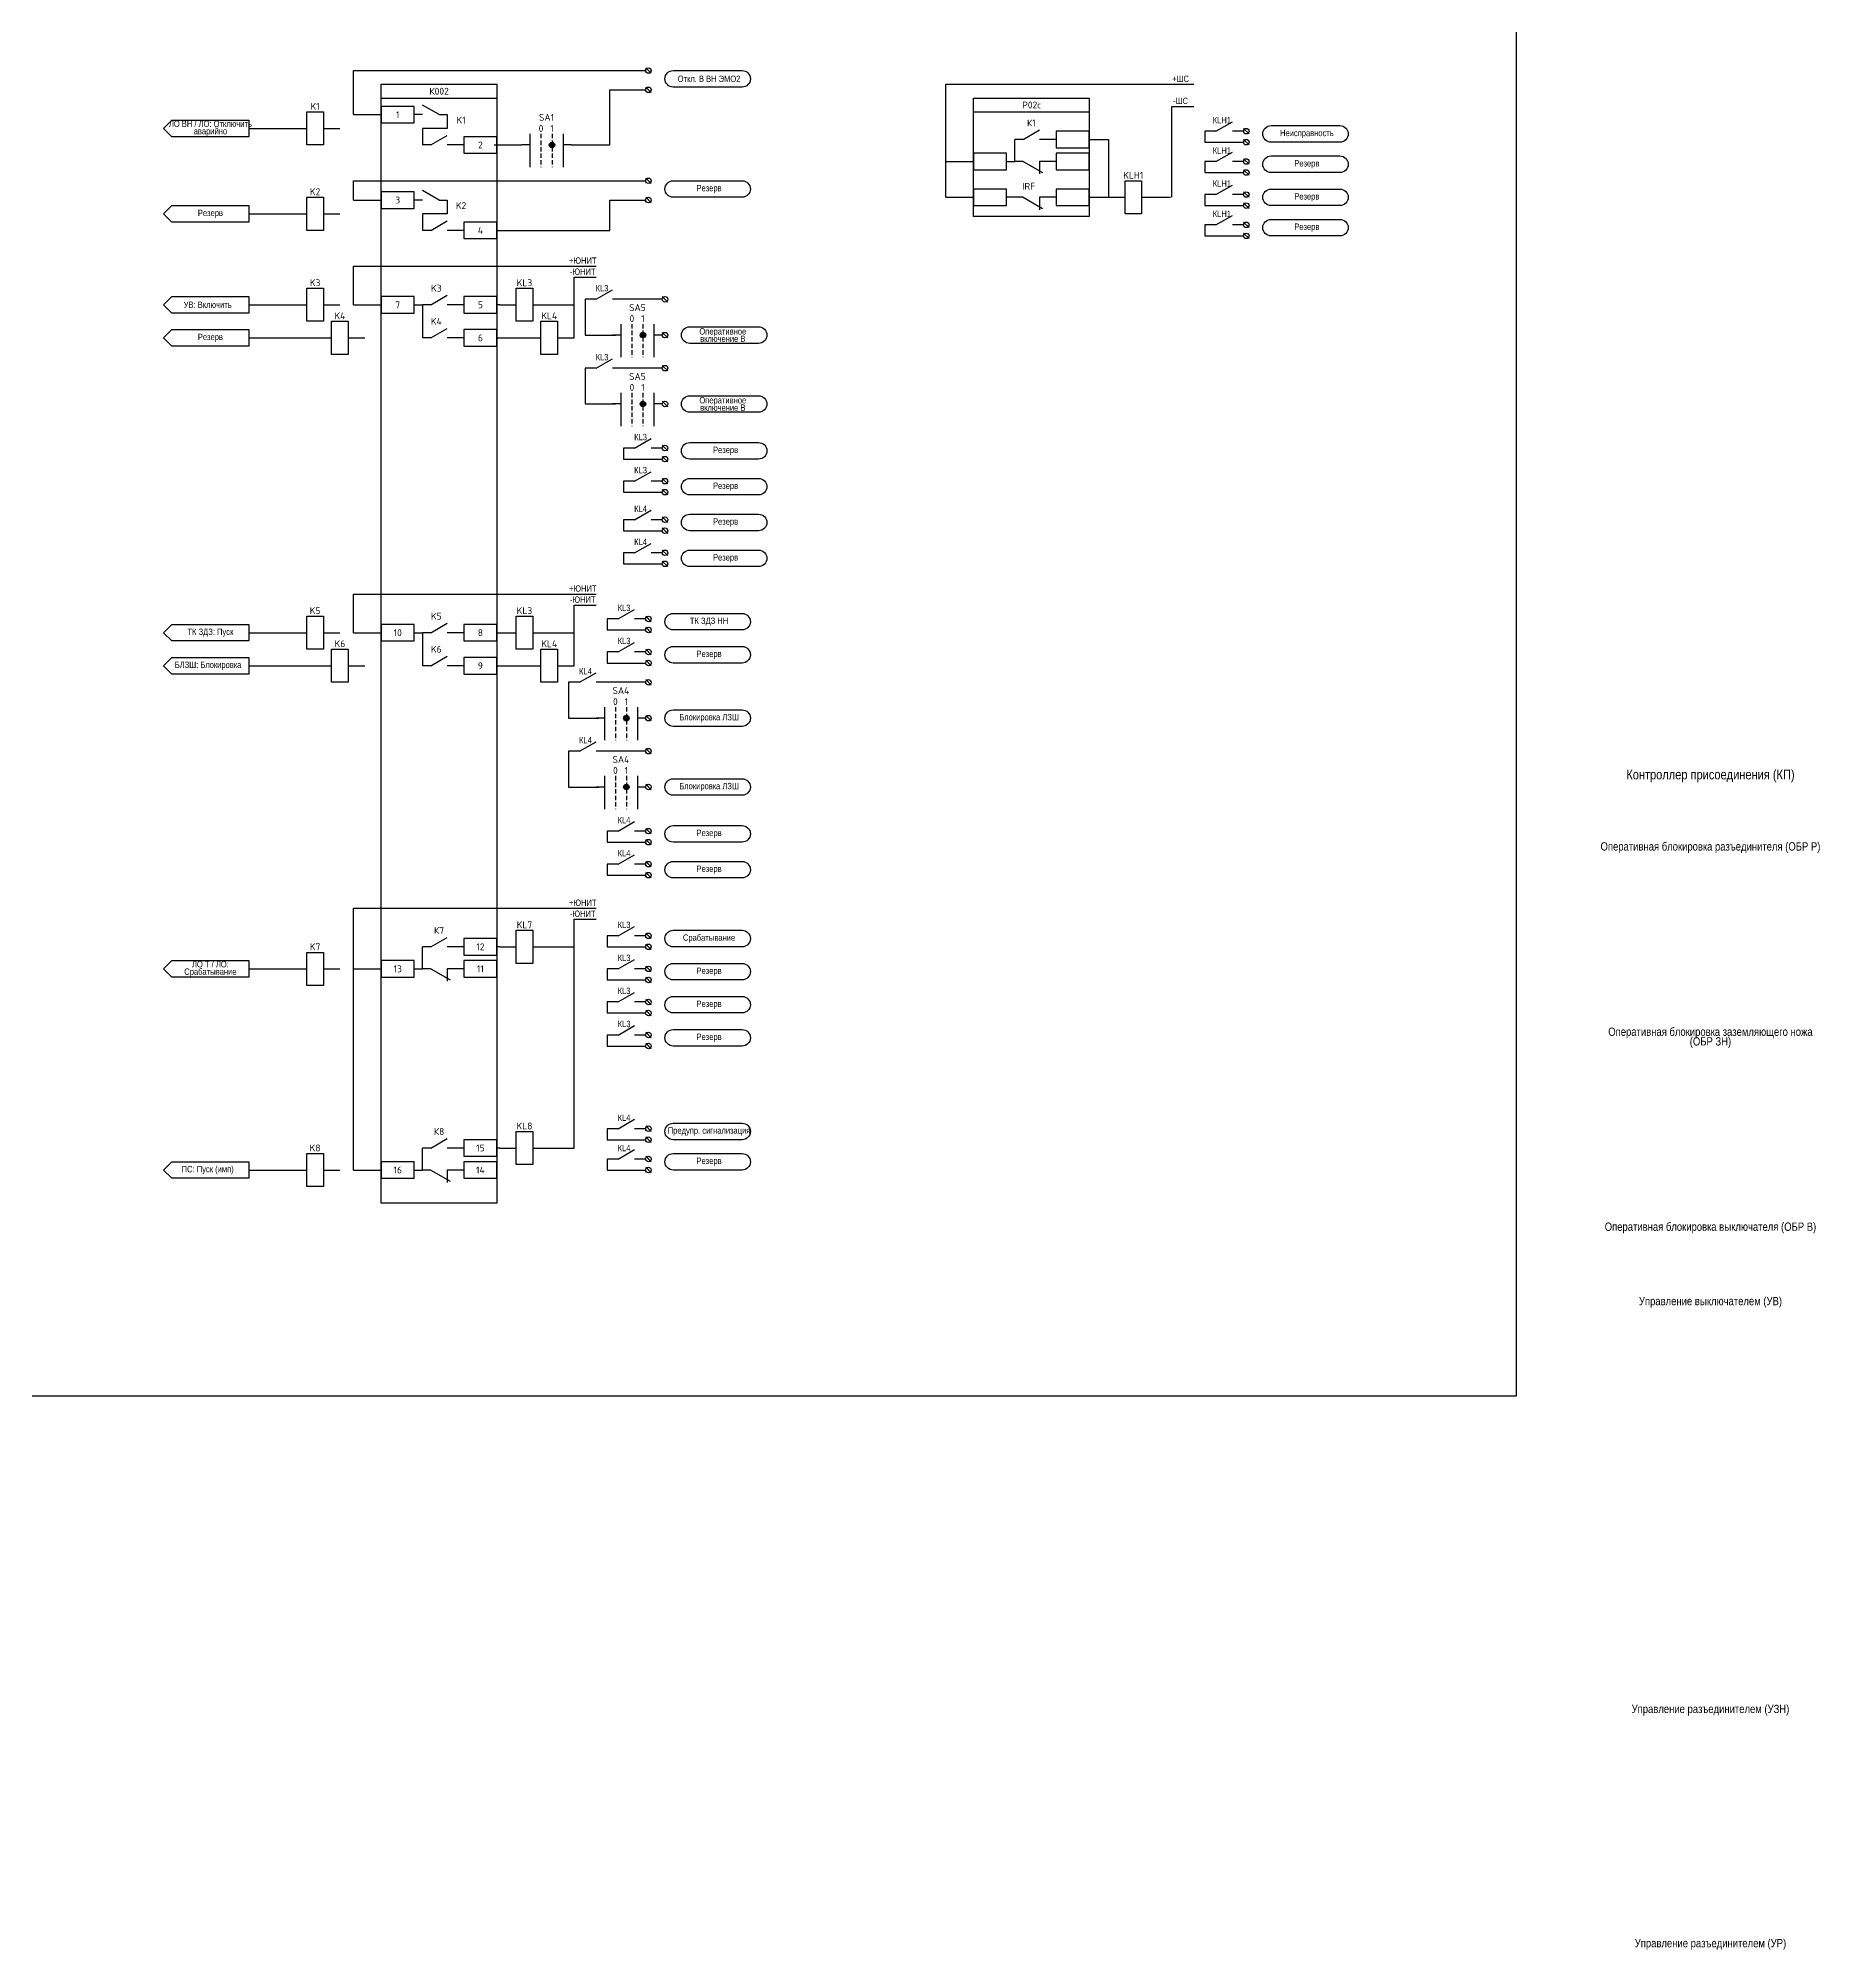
# Model space of a CAD drawing. Header units: millimetres. Extents: x 1491 to 6632, y -558 to 938.
# Drawn here: x 3284 to 3931, y -372 to 322 of the extents above; entities that cross this region are included whole.
import ezdxf
from ezdxf.enums import TextEntityAlignment as Align

# ---------------------------------------------------------------- set-up
doc = ezdxf.new("R2010")
doc.units = ezdxf.units.MM
doc.set_wipeout_variables(frame=1)
doc.linetypes.add('HIDDEN', pattern=[9.525, 6.35, -3.175])
doc.layers.add('_ОРЗ_0.3', color=7, linetype='Continuous', lineweight=30)
doc.layers.add('TEXT', color=7, linetype='Continuous', lineweight=25)
doc.layers.add('Основная', color=7, linetype='Continuous')
doc.styles.add('2.5_Gost_RD', font='ARIALN.TTF', dxfattribs={"height": 2.5})
doc.styles.add('2.5_ISOCPEUR', font='isocpeur.ttf', dxfattribs={"width": 0.9, "height": 2.5})
doc.styles.add('2.5_ISOCPEUR_1', font='isocpeur.ttf', dxfattribs={"height": 2.5})
doc.styles.add('3.5_Gost_RD', font='ARIALN.TTF', dxfattribs={"height": 3.5})

# ---------------------------------------------------------------- blocks, each defined once
blk = doc.blocks.new('SPEC_COS_H')
at = {"layer": 'Основная', "color": 0}
blk.add_line((0, 0), (6, 3.43), dxfattribs=at)
blk = doc.blocks.new('*U106')
blk.add_lwpolyline([(0, 3), (-12, 3), (-12, -3), (0, -3)], close=True)
at = {"layer": 'Основная', "color": 0}
for p, q in [((-24, 0), (-27, 0)), ((-12, 0), (-18, 0))]:
    blk.add_line(p, q, dxfattribs=at)
at = {"ltscale": 0.25}
blk.add_blockref('SPEC_COS_H', (-24, 0), dxfattribs=at)
at = {"layer": 'Основная', "style": '2.5_ISOCPEUR'}
for tag, p in [('ОУ', (-13, 9)), ('K', (-13, 9)), ('В', (-6, 0))]:
    blk.add_attdef(tag, text='', height=2.5, dxfattribs=at).set_placement(p, align=Align.MIDDLE_CENTER)
blk = doc.blocks.new('*U42')
at = {"layer": 'Основная', "color": 0}
for p, q in [((0, 0), (2, 0)), ((2, 0), (40, 0)), ((40, 0), (42, 0))]:
    blk.add_line(p, q, dxfattribs=at)
blk = doc.blocks.new('*U53')
blk.add_lwpolyline([(0, 3), (-12, 3), (-12, -3), (0, -3)], close=True)
at = {"layer": 'Основная', "style": '2.5_ISOCPEUR'}
for tag, p in [('ОУ', (-7, 10)), ('В', (-6, 0))]:
    blk.add_attdef(tag, text='', height=2.5, dxfattribs=at).set_placement(p, align=Align.MIDDLE_CENTER)
blk = doc.blocks.new('*U111')
blk.add_wipeout([(1, -0.01), (0.98, -0.18), (0.96, -0.27), (0.94, -0.34), (0.91, -0.42), (0.88, -0.48), (0.85, -0.53), (0.83, -0.56), (0.8, -0.6), (0.75, -0.66), (0.7, -0.71), (0.66, -0.75), (0.64, -0.77), (0.62, -0.79), (0.58, -0.81), (0.53, -0.85), (0.5, -0.86), (0.46, -0.89), (0.41, -0.91), (0.35, -0.94), (0.3, -0.95), (0.23, -0.97), (0.18, -0.98), (0.12, -0.99), (0.06, -1), (0.02, -1), (-0.04, -1), (-0.1, -0.99), (-0.16, -0.99), (-0.24, -0.97), (-0.28, -0.96), (-0.34, -0.94), (-0.39, -0.92), (-0.44, -0.9), (-0.47, -0.88), (-0.52, -0.86), (-0.56, -0.83), (-0.6, -0.8), (-0.64, -0.77), (-0.68, -0.73), (-0.74, -0.67), (-0.77, -0.63), (-0.8, -0.6), (-0.84, -0.54), (-0.87, -0.5), (-0.9, -0.44), (-0.92, -0.38), (-0.94, -0.34), (-0.96, -0.29), (-0.97, -0.23), (-0.99, -0.16), (-1, -0.08), (-1, -0.02), (-1, 0.03), (-0.99, 0.11), (-0.98, 0.18), (-0.97, 0.24), (-0.96, 0.29), (-0.94, 0.34), (-0.92, 0.4), (-0.89, 0.46), (-0.87, 0.5), (-0.84, 0.54), (-0.8, 0.6), (-0.77, 0.64), (-0.71, 0.7), (-0.67, 0.74), (-0.67, 0.74), (-0.68, 0.73), (-0.65, 0.76), (-0.6, 0.8), (-0.56, 0.83), (-0.52, 0.85), (-0.47, 0.88), (-0.42, 0.91), (-0.37, 0.93), (-0.32, 0.95), (-0.27, 0.96), (-0.21, 0.98), (-0.15, 0.99), (-0.08, 1), (-0.03, 1), (0.08, 1), (0.14, 0.99), (0.21, 0.98), (0.34, 0.94), (0.4, 0.92), (0.46, 0.89), (0.52, 0.85), (0.56, 0.83), (0.6, 0.8), (0.64, 0.77), (0.67, 0.74), (0.7, 0.71), (0.75, 0.67), (0.78, 0.63), (0.82, 0.57), (0.84, 0.54), (0.9, 0.43), (0.94, 0.35), (0.96, 0.29), (0.97, 0.23), (0.99, 0.1), (1, 0.03)])
at = {"layer": 'Основная', "ltscale": 0.25}
blk.add_circle((0, 0), 1, dxfattribs=at)
blk = doc.blocks.new('*U109')
at = {"layer": 'Основная', "style": '2.5_ISOCPEUR'}
for tag, p in [('ОУ', (0, 4)), ('В', (0, -3))]:
    blk.add_attdef(tag, text='', height=2.5, dxfattribs=at).set_placement(p, align=Align.MIDDLE_CENTER)
at = {"ltscale": 0.25}
blk.add_blockref('*U111', (0, 0), dxfattribs=at)
at = {"layer": 'Основная', "ltscale": 0.25}
blk.add_line((1, -1), (-1, 1), dxfattribs=at)
blk = doc.blocks.new('*U108')
at = {"ltscale": 0.35}
h = blk.add_hatch(color=256, dxfattribs=at)
edge = h.paths.add_edge_path()
edge.add_arc((-2, 0), 0.01, 0, 360)
h = blk.add_hatch(color=256, dxfattribs=at)
edge = h.paths.add_edge_path()
edge.add_arc((2, 0), 1, 0, 360)
at = {"layer": 'Основная', "color": 0}
for p, q in [((-6, 0), (-9, 0)), ((-6, 4), (-6, -8)), ((6, 4), (6, -8)), ((9, 0), (6, 0))]:
    blk.add_line(p, q, dxfattribs=at)
at = {"layer": 'Основная', "color": 0, "linetype": 'HIDDEN', "ltscale": 0.25}
for p, q in [((-2, 4), (-2, -8)), ((2, 4), (2, -8))]:
    blk.add_line(p, q, dxfattribs=at)
at = {"layer": 'Основная', "ltscale": 0.35}
for centre, radius in [((-2, 0), 0.01), ((2, 0), 1)]:
    blk.add_circle(centre, radius, dxfattribs=at)
at = {"layer": 'Основная', "style": '2.5_ISOCPEUR'}
for tag, p in [('ОП1', (-2, 6)), ('ОУ', (0, 10)), ('ОП2', (2, 6)), ('В1', (-9, -2)), ('В2', (9, -2))]:
    blk.add_attdef(tag, text='', height=2.5, dxfattribs=at).set_placement(p, align=Align.MIDDLE_CENTER)
blk = doc.blocks.new('*U110')
at = {"layer": 'Основная', "color": 0}
for p, q in [((-9, 0), (-3, 0)), ((3, 0), (9, 0))]:
    blk.add_line(p, q, dxfattribs=at)
at = {"layer": 'Основная'}
blk.add_lwpolyline([(-3, 6), (3, 6), (3, -6), (-3, -6)], close=True, dxfattribs=at)
at = {"layer": 'Основная', "style": '2.5_ISOCPEUR'}
for tag, p in [('ОУ', (0, 8)), ('В2', (-7, -2)), ('В1', (7, -2))]:
    blk.add_attdef(tag, text='', height=2.5, dxfattribs=at).set_placement(p, align=Align.MIDDLE_CENTER)
blk = doc.blocks.new('*U54')
blk.add_lwpolyline([(0, 3), (-12, 3), (-12, -3), (0, -3)], close=True)
at = {"layer": 'Основная', "color": 0}
for p, q in [((-24, 0), (-27, 0)), ((-12, 0), (-18, 0))]:
    blk.add_line(p, q, dxfattribs=at)
at = {"ltscale": 0.25}
blk.add_blockref('SPEC_COS_H', (-24, 0), dxfattribs=at)
at = {"layer": 'Основная', "style": '2.5_ISOCPEUR'}
for tag, p in [('ОУ', (-22, 6)), ('K', (-21, 6)), ('В', (-6, 0))]:
    blk.add_attdef(tag, text='', height=2.5, dxfattribs=at).set_placement(p, align=Align.MIDDLE_CENTER)
blk = doc.blocks.new('*U95')
at = {"layer": 'Основная', "color": 0}
blk.add_line((0, 0), (7, -4), dxfattribs=at)
at = {"layer": 'Основная', "ltscale": 0.35}
blk.add_line((6, 0), (6, -4.5), dxfattribs=at)
blk = doc.blocks.new('*U103')
blk.add_lwpolyline([(0, 3), (-12, 3), (-12, -3), (0, -3)], close=True)
at = {"layer": 'Основная', "color": 0}
for p, q in [((-24, 0), (-27, 0)), ((-12, 0), (-18, 0))]:
    blk.add_line(p, q, dxfattribs=at)
at = {"ltscale": 0.25}
blk.add_blockref('*U95', (-24, 0), dxfattribs=at)
at = {"layer": 'Основная', "style": '2.5_ISOCPEUR'}
for tag, p in [('K', (-21, 6)), ('ОУ', (-22, 4)), ('В', (-6, 0))]:
    blk.add_attdef(tag, text='', height=2.5, dxfattribs=at).set_placement(p, align=Align.MIDDLE_CENTER)
blk = doc.blocks.new('*U107')
blk.add_lwpolyline([(0, 3), (-12, 3), (-12, -3), (0, -3)], close=True)
at = {"layer": 'Основная', "color": 0}
for p, q in [((-24, 0), (-27, 0)), ((-12, 0), (-18, 0))]:
    blk.add_line(p, q, dxfattribs=at)
at = {"ltscale": 0.25}
blk.add_blockref('SPEC_COS_H', (-24, 0), dxfattribs=at)
at = {"layer": 'Основная', "style": '2.5_ISOCPEUR'}
for tag, p in [('ОУ', (-21, 6)), ('K', (-21, 6)), ('В', (-6, 0))]:
    blk.add_attdef(tag, text='', height=2.5, dxfattribs=at).set_placement(p, align=Align.MIDDLE_CENTER)

msp = doc.modelspace()

# ---------------------------------------------------------------- linework, layer by layer
at = {"ltscale": 100}
for p, q in [((3614, 264), (3614, 305)), ((3614, 305), (3704, 305)), ((3433, 294), (3433, 289)), ((3696, 264), (3696, 297)), ((3696, 297), (3704, 297)), ((3361, 289), (3376, 289)), ((3433, 289), (3424, 289)), ((3424, 289), (3424, 283)), ((3639, 277), (3639, 285)), ((3673, 285), (3673, 264)), ((3712, 288), (3708, 288)), ((3708, 288), (3708, 284)), ((3636, 277), (3639, 277)), ((3712, 277), (3708, 277)), ((3708, 277), (3708, 273)), ((3686.5, 264), (3695.5, 264)), ((3712, 265), (3708, 265)), ((3708, 265), (3708, 261)), ((3361, 258), (3376, 258)), ((3433, 258), (3424, 258)), ((3424, 258), (3424, 252)), ((3433, 263), (3433, 258)), ((3712, 254), (3708, 254)), ((3708, 254), (3708, 250)), ((3479, 213), (3479, 235)), ((3479, 235), (3487, 235)), ((3361, 225), (3376, 225)), ((3421, 225), (3424, 225)), ((3424, 225), (3424, 213)), ((3452, 225), (3451, 225)), ((3470, 225), (3479, 225)), ((3487, 227), (3483, 227)), ((3361, 213), (3385, 213)), ((3487, 202), (3483, 202)), ((3501, 173), (3497, 173)), ((3497, 173), (3497, 169)), ((3501, 161), (3497, 161)), ((3497, 161), (3497, 157)), ((3501, 147), (3497, 147)), ((3497, 147), (3497, 143)), ((3501, 135), (3497, 135)), ((3497, 135), (3497, 131)), ((3479, 94), (3479, 116)), ((3479, 116), (3487, 116)), ((3495, 111), (3491, 111)), ((3491, 111), (3491, 107)), ((3361, 106), (3376, 106)), ((3421, 106), (3424, 106)), ((3424, 106), (3424, 94)), ((3470, 106), (3479, 106)), ((3495, 99), (3491, 99)), ((3491, 99), (3491, 95)), ((3361, 94), (3385, 94)), ((3481, 88), (3477, 88)), ((3481, 63), (3477, 63)), ((3495, 34), (3491, 34)), ((3491, 34), (3491, 30)), ((3495, 22), (3491, 22)), ((3491, 22), (3491, 18)), ((3479, -81), (3479, 2)), ((3479, 2), (3487, 2)), ((3495, -4), (3491, -4)), ((3491, -4), (3491, -8)), ((3424, -16), (3424, -8)), ((3452, -8), (3451, -8)), ((3470, -8), (3479, -8)), ((3361, -16), (3376, -16)), ((3421, -16), (3424, -16)), ((3495, -16), (3491, -16)), ((3491, -16), (3491, -20)), ((3495, -28), (3491, -28)), ((3491, -28), (3491, -32)), ((3495, -40), (3491, -40)), ((3491, -40), (3491, -44)), ((3495, -74), (3491, -74)), ((3491, -74), (3491, -78)), ((3424, -89), (3424, -81)), ((3452, -81), (3451, -81)), ((3470, -81), (3479, -81)), ((3361, -89), (3376, -89)), ((3421, -89), (3424, -89)), ((3495, -85), (3491, -85)), ((3491, -85), (3491, -89))]:
    msp.add_line(p, q, dxfattribs=at)
for points in [[(2745, 701), (3821, 701), (3821, -171), (2745, -171)], [(3333, -13), (3361, -13), (3361, -19), (3333, -19), (3330, -16)]]:
    msp.add_lwpolyline(points, close=True, dxfattribs=at)
for points in [[(3399, 294), (3399, 310), (3505, 310)], [(3399, 294), (3409, 294)], [(3424, 294), (3421, 294)], [(3666, 285), (3673, 285)], [(3450, 283), (3460, 283)], [(3450, 283), (3460, 283)], [(3614, 277), (3624, 277)], [(3399, 263), (3399, 270), (3505, 270)], [(3614, 264), (3624, 264)], [(3639, 264), (3636, 264)], [(3666, 264), (3668, 264)], [(3668, 264), (3679, 264)], [(3399, 263), (3409, 263)], [(3424, 263), (3421, 263)], [(3451, 252), (3461, 252)], [(3451, 252), (3461, 252)], [(3451, 252), (3461, 252)], [(3451, 252), (3461, 252)], [(3399, 225), (3399, 239), (3487, 239)], [(3399, 225), (3409, 225)], [(3483, 227), (3483, 214), (3494, 214)], [(3451, 213), (3462, 213)], [(3483, 202), (3483, 189), (3494, 189)], [(3399, 106), (3399, 120), (3487, 120)], [(3399, 106), (3409, 106)], [(3451, 106), (3453, 106)], [(3451, 94), (3462, 94)], [(3477, 88), (3477, 75), (3488, 75)], [(3477, 63), (3477, 50), (3488, 50)], [(3399, -89), (3399, 6), (3487, 6)], [(3399, -16), (3409, -16)], [(3399, -89), (3409, -89)]]:
    msp.add_lwpolyline(points, dxfattribs=at)
at = {"color": 2, "ltscale": 100}
msp.add_lwpolyline([(3515, 304, -1), (3515, 310), (3540, 310, -1), (3540, 304)], format="xyb", close=True, dxfattribs=at)
at = {"color": 30, "ltscale": 100, "true_color": 0xf7941d}
for points in [[(3732, 284, -1), (3732, 290), (3757, 290, -1), (3757, 284)], [(3732, 273, -1), (3732, 279), (3757, 279, -1), (3757, 273)], [(3732, 261, -1), (3732, 267), (3757, 267, -1), (3757, 261)], [(3732, 250, -1), (3732, 256), (3757, 256, -1), (3757, 250)]]:
    msp.add_lwpolyline(points, format="xyb", close=True, dxfattribs=at)
at = {"color": 1, "ltscale": 100}
msp.add_lwpolyline([(3515, 264, -1), (3515, 270), (3540, 270, -1), (3540, 264)], format="xyb", close=True, dxfattribs=at)
at = {"ltscale": 100}
for points in [[(3521, 211, -1), (3521, 217), (3546, 217, -1), (3546, 211)], [(3521, 186, -1), (3521, 192), (3546, 192, -1), (3546, 186)], [(3521, 169, -1), (3521, 175), (3546, 175, -1), (3546, 169)], [(3521, 156, -1), (3521, 162), (3546, 162, -1), (3546, 156)], [(3521, 143, -1), (3521, 149), (3546, 149, -1), (3546, 143)], [(3521, 130, -1), (3521, 136), (3546, 136, -1), (3546, 130)], [(3515, 72, -1), (3515, 78), (3540, 78, -1), (3540, 72)], [(3515, 47, -1), (3515, 53), (3540, 53, -1), (3540, 47)], [(3515, 30, -1), (3515, 36), (3540, 36, -1), (3540, 30)], [(3515, 17, -1), (3515, 23), (3540, 23, -1), (3540, 17)], [(3515, -8, -1), (3515, -2), (3540, -2, -1), (3540, -8)], [(3515, -20, -1), (3515, -14), (3540, -14, -1), (3540, -20)], [(3515, -32, -1), (3515, -26), (3540, -26, -1), (3540, -32)], [(3515, -44, -1), (3515, -38), (3540, -38, -1), (3540, -44)], [(3515, -78, -1), (3515, -72), (3540, -72, -1), (3540, -78)], [(3515, -89, -1), (3515, -83), (3540, -83, -1), (3540, -89)]]:
    msp.add_lwpolyline(points, format="xyb", close=True, dxfattribs=at)
at = {"color": 215, "ltscale": 100, "true_color": 0xa953a0}
for points in [[(3515, 107, -1), (3515, 113), (3540, 113, -1), (3540, 107)], [(3515, 95, -1), (3515, 101), (3540, 101, -1), (3540, 95)]]:
    msp.add_lwpolyline(points, format="xyb", close=True, dxfattribs=at)
at = {"layer": '_ОРЗ_0.3', "ltscale": 100}
for points in [[(3409, 305), (3451, 305), (3451, -101), (3409, -101)], [(3624, 300), (3666, 300), (3666, 257), (3624, 257)]]:
    msp.add_lwpolyline(points, close=True, dxfattribs=at)
at = {"layer": 'Основная', "color": 0}
for p, q in [((3430, 294), (3433, 294)), ((3430, 263), (3433, 263))]:
    msp.add_line(p, q, dxfattribs=at)
at = {"layer": 'Основная', "ltscale": 100}
for points in [[(3361, 292), (3361, 286), (3333, 286), (3330, 289), (3333, 292)], [(3361, 261), (3361, 255), (3333, 255), (3330, 258), (3333, 261)], [(3361, 228), (3361, 222), (3333, 222), (3330, 225), (3333, 228)], [(3361, 216), (3361, 210), (3333, 210), (3330, 213), (3333, 216)], [(3361, 109), (3361, 103), (3333, 103), (3330, 106), (3333, 109)], [(3361, 97), (3361, 91), (3333, 91), (3330, 94), (3333, 97)], [(3361, -86), (3361, -92), (3333, -92), (3330, -89), (3333, -86)]]:
    msp.add_lwpolyline(points, close=True, dxfattribs=at)

# ---------------------------------------------------------------- block references
at = {"ltscale": 0.25}
for name, p in [('*U42', (3409, 300)), ('*U42', (3624, 295)), ('SPEC_COS_H', (3712, 288)), ('SPEC_COS_H', (3712, 277)), ('SPEC_COS_H', (3712, 265)), ('SPEC_COS_H', (3712, 254)), ('SPEC_COS_H', (3487, 227)), ('SPEC_COS_H', (3487, 202)), ('SPEC_COS_H', (3501, 173)), ('SPEC_COS_H', (3501, 161)), ('SPEC_COS_H', (3501, 147)), ('SPEC_COS_H', (3501, 135)), ('SPEC_COS_H', (3495, 111)), ('SPEC_COS_H', (3495, 99)), ('SPEC_COS_H', (3481, 88)), ('SPEC_COS_H', (3481, 63)), ('SPEC_COS_H', (3495, 34)), ('SPEC_COS_H', (3495, 22)), ('SPEC_COS_H', (3495, -4)), ('SPEC_COS_H', (3495, -16)), ('SPEC_COS_H', (3495, -28)), ('SPEC_COS_H', (3495, -40)), ('SPEC_COS_H', (3495, -74)), ('SPEC_COS_H', (3495, -85))]:
    msp.add_blockref(name, p, dxfattribs=at)
at = {"ltscale": 0.35}
ref = msp.add_blockref('*U110', (3385, 289), dxfattribs=at)
ref.add_attrib('ОУ', 'K1', dxfattribs={"layer": 'Основная', "height": 2.5, "style": '2.5_ISOCPEUR'}).set_placement((3385, 297), align=Align.MIDDLE_CENTER)
at = {"ltscale": 0.25, "xscale": -1}
for p in [(3430, 294), (3430, 263)]:
    msp.add_blockref('SPEC_COS_H', p, dxfattribs=at)
at = {"ltscale": 0.35}
ref = msp.add_blockref('*U108', (3469, 283), dxfattribs=at)
ref.add_attrib('ОУ', 'SA1', dxfattribs={"layer": 'Основная', "height": 2.5, "style": '2.5_ISOCPEUR'}).set_placement((3469, 293), align=Align.MIDDLE_CENTER)
ref.add_attrib('ОП1', '0', dxfattribs={"layer": 'Основная', "height": 2.5, "style": '2.5_ISOCPEUR'}).set_placement((3467, 289), align=Align.MIDDLE_CENTER)
ref.add_attrib('ОП2', '1', dxfattribs={"layer": 'Основная', "height": 2.5, "style": '2.5_ISOCPEUR'}).set_placement((3471, 289), align=Align.MIDDLE_CENTER)
ref = msp.add_blockref('*U110', (3682, 264), dxfattribs=at)
ref.add_attrib('ОУ', 'KLH1', dxfattribs={"layer": 'Основная', "height": 2.5, "style": '2.5_ISOCPEUR'}).set_placement((3682, 272), align=Align.MIDDLE_CENTER)
ref = msp.add_blockref('*U110', (3385, 258), dxfattribs=at)
ref.add_attrib('ОУ', 'K2', dxfattribs={"layer": 'Основная', "height": 2.5, "style": '2.5_ISOCPEUR'}).set_placement((3385, 266), align=Align.MIDDLE_CENTER)
ref = msp.add_blockref('*U110', (3385, 225), dxfattribs=at)
ref.add_attrib('ОУ', 'K3', dxfattribs={"layer": 'Основная', "height": 2.5, "style": '2.5_ISOCPEUR'}).set_placement((3385, 233), align=Align.MIDDLE_CENTER)
ref = msp.add_blockref('*U110', (3461, 225), dxfattribs=at)
ref.add_attrib('ОУ', 'KL3', dxfattribs={"layer": 'Основная', "height": 2.5, "style": '2.5_ISOCPEUR'}).set_placement((3461, 233), align=Align.MIDDLE_CENTER)
ref = msp.add_blockref('*U110', (3394, 213), dxfattribs=at)
ref.add_attrib('ОУ', 'K4', dxfattribs={"layer": 'Основная', "height": 2.5, "style": '2.5_ISOCPEUR'}).set_placement((3394, 221), align=Align.MIDDLE_CENTER)
ref = msp.add_blockref('*U110', (3470, 213), dxfattribs=at)
ref.add_attrib('ОУ', 'KL4', dxfattribs={"layer": 'Основная', "height": 2.5, "style": '2.5_ISOCPEUR'}).set_placement((3470, 221), align=Align.MIDDLE_CENTER)
ref = msp.add_blockref('*U110', (3385, 106), dxfattribs=at)
ref.add_attrib('ОУ', 'K5', dxfattribs={"layer": 'Основная', "height": 2.5, "style": '2.5_ISOCPEUR'}).set_placement((3385, 114), align=Align.MIDDLE_CENTER)
ref = msp.add_blockref('*U110', (3461, 106), dxfattribs=at)
ref.add_attrib('ОУ', 'KL3', dxfattribs={"layer": 'Основная', "height": 2.5, "style": '2.5_ISOCPEUR'}).set_placement((3461, 114), align=Align.MIDDLE_CENTER)
ref = msp.add_blockref('*U110', (3394, 94), dxfattribs=at)
ref.add_attrib('ОУ', 'K6', dxfattribs={"layer": 'Основная', "height": 2.5, "style": '2.5_ISOCPEUR'}).set_placement((3394, 102), align=Align.MIDDLE_CENTER)
ref = msp.add_blockref('*U110', (3470, 94), dxfattribs=at)
ref.add_attrib('ОУ', 'KL4', dxfattribs={"layer": 'Основная', "height": 2.5, "style": '2.5_ISOCPEUR'}).set_placement((3470, 102), align=Align.MIDDLE_CENTER)
ref = msp.add_blockref('*U110', (3461, -8), dxfattribs=at)
ref.add_attrib('ОУ', 'KL7', dxfattribs={"layer": 'Основная', "height": 2.5, "style": '2.5_ISOCPEUR'}).set_placement((3461, 0), align=Align.MIDDLE_CENTER)
ref = msp.add_blockref('*U110', (3385, -16), dxfattribs=at)
ref.add_attrib('ОУ', 'K7', dxfattribs={"layer": 'Основная', "height": 2.5, "style": '2.5_ISOCPEUR'}).set_placement((3385, -8), align=Align.MIDDLE_CENTER)
ref = msp.add_blockref('*U110', (3461, -81), dxfattribs=at)
ref.add_attrib('ОУ', 'KL8', dxfattribs={"layer": 'Основная', "height": 2.5, "style": '2.5_ISOCPEUR'}).set_placement((3461, -73), align=Align.MIDDLE_CENTER)
ref = msp.add_blockref('*U110', (3385, -89), dxfattribs=at)
ref.add_attrib('ОУ', 'K8', dxfattribs={"layer": 'Основная', "height": 2.5, "style": '2.5_ISOCPEUR'}).set_placement((3385, -81), align=Align.MIDDLE_CENTER)
at = {"layer": '_ОРЗ_0.3', "ltscale": 0.25}
ref = msp.add_blockref('*U53', (3421, 294), dxfattribs=at)
ref.add_attrib('В', '1', dxfattribs={"layer": 'Основная', "height": 2.5, "style": '2.5_ISOCPEUR'}).set_placement((3415, 294), align=Align.MIDDLE_CENTER)
ref = msp.add_blockref('*U106', (3451, 283), dxfattribs=at)
ref.add_attrib('ОУ', 'K1', dxfattribs={"layer": 'Основная', "height": 2.5, "style": '2.5_ISOCPEUR'}).set_placement((3438, 292), align=Align.MIDDLE_CENTER)
ref.add_attrib('В', '2', dxfattribs={"layer": 'Основная', "height": 2.5, "style": '2.5_ISOCPEUR'}).set_placement((3445, 283), align=Align.MIDDLE_CENTER)
ref = msp.add_blockref('*U107', (3666, 285), dxfattribs=at)
ref.add_attrib('ОУ', 'К1', dxfattribs={"layer": 'Основная', "height": 2.5, "style": '2.5_ISOCPEUR'}).set_placement((3645, 291), align=Align.MIDDLE_CENTER)
for name, p in [('*U53', (3636, 277)), ('*U103', (3666, 277)), ('*U53', (3636, 264))]:
    msp.add_blockref(name, p, dxfattribs=at)
ref = msp.add_blockref('*U53', (3421, 263), dxfattribs=at)
ref.add_attrib('В', '3', dxfattribs={"layer": 'Основная', "height": 2.5, "style": '2.5_ISOCPEUR'}).set_placement((3415, 263), align=Align.MIDDLE_CENTER)
ref = msp.add_blockref('*U103', (3666, 264), dxfattribs=at)
ref.add_attrib('ОУ', 'IRF', dxfattribs={"layer": 'Основная', "height": 2.5, "style": '2.5_ISOCPEUR'}).set_placement((3644, 268), align=Align.MIDDLE_CENTER)
ref = msp.add_blockref('*U106', (3451, 252), dxfattribs=at)
ref.add_attrib('ОУ', 'K2', dxfattribs={"layer": 'Основная', "height": 2.5, "style": '2.5_ISOCPEUR'}).set_placement((3438, 261), align=Align.MIDDLE_CENTER)
ref.add_attrib('В', '4', dxfattribs={"layer": 'Основная', "height": 2.5, "style": '2.5_ISOCPEUR'}).set_placement((3445, 252), align=Align.MIDDLE_CENTER)
ref = msp.add_blockref('*U54', (3451, 225), dxfattribs=at)
ref.add_attrib('ОУ', 'K3', dxfattribs={"layer": 'Основная', "height": 2.5, "style": '2.5_ISOCPEUR'}).set_placement((3429, 231), align=Align.MIDDLE_CENTER)
ref.add_attrib('В', '5', dxfattribs={"layer": 'Основная', "height": 2.5, "style": '2.5_ISOCPEUR'}).set_placement((3445, 225), align=Align.MIDDLE_CENTER)
ref = msp.add_blockref('*U53', (3421, 225), dxfattribs=at)
ref.add_attrib('В', '7', dxfattribs={"layer": 'Основная', "height": 2.5, "style": '2.5_ISOCPEUR'}).set_placement((3415, 225), align=Align.MIDDLE_CENTER)
ref = msp.add_blockref('*U54', (3451, 213), dxfattribs=at)
ref.add_attrib('ОУ', 'K4', dxfattribs={"layer": 'Основная', "height": 2.5, "style": '2.5_ISOCPEUR'}).set_placement((3429, 219), align=Align.MIDDLE_CENTER)
ref.add_attrib('В', '6', dxfattribs={"layer": 'Основная', "height": 2.5, "style": '2.5_ISOCPEUR'}).set_placement((3445, 213), align=Align.MIDDLE_CENTER)
ref = msp.add_blockref('*U54', (3451, 106), dxfattribs=at)
ref.add_attrib('ОУ', 'K5', dxfattribs={"layer": 'Основная', "height": 2.5, "style": '2.5_ISOCPEUR'}).set_placement((3429, 112), align=Align.MIDDLE_CENTER)
ref.add_attrib('В', '8', dxfattribs={"layer": 'Основная', "height": 2.5, "style": '2.5_ISOCPEUR'}).set_placement((3445, 106), align=Align.MIDDLE_CENTER)
ref = msp.add_blockref('*U53', (3421, 106), dxfattribs=at)
ref.add_attrib('В', '10', dxfattribs={"layer": 'Основная', "height": 2.5, "style": '2.5_ISOCPEUR'}).set_placement((3415, 106), align=Align.MIDDLE_CENTER)
ref = msp.add_blockref('*U54', (3451, 94), dxfattribs=at)
ref.add_attrib('ОУ', 'K6', dxfattribs={"layer": 'Основная', "height": 2.5, "style": '2.5_ISOCPEUR'}).set_placement((3429, 100), align=Align.MIDDLE_CENTER)
ref.add_attrib('В', '9', dxfattribs={"layer": 'Основная', "height": 2.5, "style": '2.5_ISOCPEUR'}).set_placement((3445, 94), align=Align.MIDDLE_CENTER)
ref = msp.add_blockref('*U107', (3451, -8), dxfattribs=at)
ref.add_attrib('ОУ', 'К7', dxfattribs={"layer": 'Основная', "height": 2.5, "style": '2.5_ISOCPEUR'}).set_placement((3430, -2), align=Align.MIDDLE_CENTER)
ref.add_attrib('В', '12', dxfattribs={"layer": 'Основная', "height": 2.5, "style": '2.5_ISOCPEUR'}).set_placement((3445, -8), align=Align.MIDDLE_CENTER)
ref = msp.add_blockref('*U53', (3421, -16), dxfattribs=at)
ref.add_attrib('В', '13', dxfattribs={"layer": 'Основная', "height": 2.5, "style": '2.5_ISOCPEUR'}).set_placement((3415, -16), align=Align.MIDDLE_CENTER)
ref = msp.add_blockref('*U103', (3451, -16), dxfattribs=at)
ref.add_attrib('В', '11', dxfattribs={"layer": 'Основная', "height": 2.5, "style": '2.5_ISOCPEUR'}).set_placement((3445, -16), align=Align.MIDDLE_CENTER)
ref = msp.add_blockref('*U107', (3451, -81), dxfattribs=at)
ref.add_attrib('ОУ', 'К8', dxfattribs={"layer": 'Основная', "height": 2.5, "style": '2.5_ISOCPEUR'}).set_placement((3430, -75), align=Align.MIDDLE_CENTER)
ref.add_attrib('В', '15', dxfattribs={"layer": 'Основная', "height": 2.5, "style": '2.5_ISOCPEUR'}).set_placement((3445, -81), align=Align.MIDDLE_CENTER)
ref = msp.add_blockref('*U53', (3421, -89), dxfattribs=at)
ref.add_attrib('В', '16', dxfattribs={"layer": 'Основная', "height": 2.5, "style": '2.5_ISOCPEUR'}).set_placement((3415, -89), align=Align.MIDDLE_CENTER)
ref = msp.add_blockref('*U103', (3451, -89), dxfattribs=at)
ref.add_attrib('В', '14', dxfattribs={"layer": 'Основная', "height": 2.5, "style": '2.5_ISOCPEUR'}).set_placement((3445, -89), align=Align.MIDDLE_CENTER)

# ---------------------------------------------------------------- texts
at = {"ltscale": 100, "char_height": 2.3, "attachment_point": 5, "style": '2.5_Gost_RD'}
for s, insert, width in [('\\pxsm0.7;Откл. В ВН ЭМО2', (3528, 307), 31), ('\\pxsm0.7;Неисправность', (3745, 287), 31), ('\\pxsm0.7;Резерв', (3745, 276), 31), ('\\pxsm0.7;Резерв', (3528, 267), 31), ('\\pxsm0.7;Резерв', (3745, 264), 31), ('\\pxsm0.7;Резерв', (3745, 253), 31), ('\\pxsm0.7;УВ: Включить', (3346, 225), 28), ('\\pxsm0.7;Оперативное включение В', (3533, 214), 27.9234), ('\\pxsm0.7;Оперативное включение В', (3533, 189), 27.9234), ('\\pxsm0.7;Резерв', (3534, 172), 31), ('\\pxsm0.7;Резерв', (3534, 159), 31), ('\\pxsm0.7;Резерв', (3534, 146), 31), ('\\pxsm0.7;Резерв', (3534, 133), 31), ('\\pxsm0.7;ТК ЗДЗ НН', (3528, 110), 31), ('\\pxsm0.7;ТК ЗДЗ: Пуск', (3347, 106), 28), ('\\pxsm0.7;Резерв', (3528, 98), 31), ('\\pxsm0.7;Блокировка ЛЗШ', (3528, 75), 31), ('\\pxsm0.7;Блокировка ЛЗШ', (3528, 50), 31), ('\\pxsm0.7;Резерв', (3528, 33), 31), ('\\pxsm0.7;Резерв', (3528, 20), 31), ('\\pxsm0.7;Срабатывание', (3528, -5), 31), ('\\pxsm0.7;Резерв', (3528, -17), 31), ('\\pxsm0.7;Резерв', (3528, -29), 31), ('\\pxsm0.7;Резерв', (3528, -41), 31), ('\\pxsm0.7;Предупр. сигнализация', (3528, -75), 31), ('\\pxsm0.7;Резерв', (3528, -86), 31)]:
    msp.add_mtext(s, dxfattribs=dict(at, insert=insert, width=width))
at = {"color": 2, "ltscale": 0.25, "true_color": 0xf1eb1f, "char_height": 2.5, "width": 42, "attachment_point": 5, "style": '2.5_ISOCPEUR_1'}
for s, insert in [('{\\C256;К002}', (3430, 302.5)), ('{\\C256;Р02с}', (3645, 297.5))]:
    msp.add_mtext(s, dxfattribs=dict(at, insert=insert))
at = {"color": 30, "ltscale": 100, "true_color": 0xf7941d, "attachment_point": 5, "style": '3.5_Gost_RD'}
for s, insert, char_height, width in [('\\pxsm0.7;Контроллер присоединения (КП)', (3891.5, 54), 3.5, 85), ('\\pxsm0.7;Оперативная блокировка разъединителя (ОБР Р)', (3891.5, 28), 3, 81), ('\\pxsm0.7;Оперативная блокировка заземляющего ножа (ОБР ЗН)', (3891.5, -41), 3, 81), ('\\pxsm0.7;Оперативная блокировка выключателя (ОБР В)', (3891.5, -110), 3, 81), ('\\pxsm0.7;Управление выключателем (УВ)', (3891.5, -137), 3, 81), ('\\pxsm0.7;Управление разъединителем (УЗН)', (3891.5, -285), 3, 81), ('\\pxsm0.7;Управление разъединителем (УР)', (3891.5, -370), 3, 81)]:
    msp.add_mtext(s, dxfattribs=dict(at, insert=insert, char_height=char_height, width=width))
at = {"layer": 'TEXT', "ltscale": 100, "char_height": 2.3, "attachment_point": 5, "style": '2.5_Gost_RD'}
for s, insert, width in [('\\pxi-3,l4,sm0.7,t4;+ШС', (3698, 307), 28), ('\\pxi-3,l4,sm0.7,t4;-ШС', (3698, 299), 28), ('\\pxsm0.7;ЛО ВН / ЛО: Отключить аварийно', (3347, 289), 29.7284), ('\\pxi-3,l4,sm0.7,t4;КLH1', (3713, 292), 28), ('\\pxi-3,l4,sm0.7,t4;КLH1', (3713, 281), 28), ('\\pxi-3,l4,sm0.7,t4;КLH1', (3713, 269), 28), ('\\pxsm0.7;Резерв', (3347, 258), 29.7284), ('\\pxi-3,l4,sm0.7,t4;КLH1', (3713, 258), 28), ('\\pxi-3,l4,sm0.7,t4;+ЮНИТ', (3481, 241), 28), ('\\pxi-3,l4,sm0.7,t4;-ЮНИТ', (3481, 237), 28), ('\\pxi-3,l4,sm0.7,t4;КL3', (3488, 231), 28), ('\\pxsm0.7;Резерв', (3347, 213), 28), ('\\pxi-3,l4,sm0.7,t4;КL3', (3488, 206), 28), ('\\pxi-3,l4,sm0.7,t4;КL3', (3502, 177), 28), ('\\pxi-3,l4,sm0.7,t4;КL3', (3502, 165), 28), ('\\pxi-3,l4,sm0.7,t4;КL4', (3502, 151), 28), ('\\pxi-3,l4,sm0.7,t4;КL4', (3502, 139), 28), ('\\pxi-3,l4,sm0.7,t4;+ЮНИТ', (3481, 122), 28), ('\\pxi-3,l4,sm0.7,t4;-ЮНИТ', (3481, 118), 28), ('\\pxi-3,l4,sm0.7,t4;КL3', (3496, 115), 28), ('\\pxi-3,l4,sm0.7,t4;КL3', (3496, 103), 28), ('\\pxsm0.7;БЛЗШ: Блокировка', (3346.14, 94), 29.7284), ('\\pxi-3,l4,sm0.7,t4;КL4', (3482, 92), 28), ('\\pxi-3,l4,sm0.7,t4;КL4', (3482, 67), 28), ('\\pxi-3,l4,sm0.7,t4;КL4', (3496, 38), 28), ('\\pxi-3,l4,sm0.7,t4;КL4', (3496, 26), 28), ('\\pxi-3,l4,sm0.7,t4;+ЮНИТ', (3481, 8), 28), ('\\pxi-3,l4,sm0.7,t4;-ЮНИТ', (3481, 4), 28), ('\\pxi-3,l4,sm0.7,t4;КL3', (3496, 0), 28), ('\\pxsm0.7;ЛО Т / ЛО: Срабатывание', (3347, -16), 28), ('\\pxi-3,l4,sm0.7,t4;КL3', (3496, -12), 28), ('\\pxi-3,l4,sm0.7,t4;КL3', (3496, -24), 28), ('\\pxi-3,l4,sm0.7,t4;КL3', (3496, -36), 28), ('\\pxi-3,l4,sm0.7,t4;КL4', (3496, -70), 28), ('\\pxi-3,l4,sm0.7,t4;КL4', (3496, -81), 28), ('\\pxsm0.7;ПС: Пуск (имп)', (3346, -89), 28)]:
    msp.add_mtext(s, dxfattribs=dict(at, insert=insert, width=width))

# ---------------------------------------------------------------- next in the draw order: block references
at = {"ltscale": 0.25}
for p in [(3506, 310), (3506, 303), (3723, 288), (3723, 277), (3506, 270), (3506, 263), (3723, 265), (3723, 254), (3512, 227), (3512, 214), (3512, 189), (3512, 173), (3512, 161), (3512, 147), (3512, 135), (3506, 111), (3506, 99), (3506, 88), (3506, 75), (3506, 50), (3506, 34), (3506, 22), (3506, -4), (3506, -16), (3506, -28), (3506, -40), (3506, -74), (3506, -85)]:
    msp.add_blockref('*U109', p, dxfattribs=at)

# ---------------------------------------------------------------- next in the draw order: linework, layer by layer
at = {"ltscale": 100}
for p, q in [((3722, 288), (3718, 288)), ((3708, 284), (3722, 284)), ((3708, 273), (3722, 273)), ((3722, 277), (3718, 277)), ((3722, 265), (3718, 265)), ((3708, 261), (3722, 261)), ((3708, 250), (3722, 250)), ((3722, 254), (3718, 254)), ((3511, 227), (3493, 227)), ((3497, 169), (3511, 169)), ((3511, 173), (3507, 173)), ((3511, 161), (3507, 161)), ((3497, 157), (3511, 157)), ((3511, 147), (3507, 147)), ((3497, 143), (3511, 143)), ((3511, 135), (3507, 135)), ((3497, 131), (3511, 131)), ((3505, 111), (3501, 111)), ((3491, 107), (3505, 107)), ((3505, 99), (3501, 99)), ((3491, 95), (3505, 95)), ((3505, 88), (3487, 88)), ((3491, 30), (3505, 30)), ((3505, 34), (3501, 34)), ((3505, 22), (3501, 22)), ((3491, 18), (3505, 18)), ((3505, -4), (3501, -4)), ((3491, -8), (3505, -8)), ((3491, -20), (3505, -20)), ((3505, -16), (3501, -16)), ((3491, -32), (3505, -32)), ((3505, -28), (3501, -28)), ((3505, -40), (3501, -40)), ((3491, -44), (3505, -44)), ((3505, -74), (3501, -74)), ((3491, -78), (3505, -78)), ((3491, -89), (3505, -89)), ((3505, -85), (3501, -85))]:
    msp.add_line(p, q, dxfattribs=at)
for points in [[(3478, 283), (3492, 283), (3492, 303), (3505, 303)], [(3460, 252), (3492, 252), (3492, 263), (3505, 263)]]:
    msp.add_lwpolyline(points, dxfattribs=at)

# ---------------------------------------------------------------- next in the draw order: block references
at = {"ltscale": 0.35}
ref = msp.add_blockref('*U108', (3502, 214), dxfattribs=at)
ref.add_attrib('ОУ', 'SA5', dxfattribs={"layer": 'Основная', "height": 2.5, "style": '2.5_ISOCPEUR'}).set_placement((3502, 224), align=Align.MIDDLE_CENTER)
ref.add_attrib('ОП1', '0', dxfattribs={"layer": 'Основная', "height": 2.5, "style": '2.5_ISOCPEUR'}).set_placement((3500, 220), align=Align.MIDDLE_CENTER)
ref.add_attrib('ОП2', '1', dxfattribs={"layer": 'Основная', "height": 2.5, "style": '2.5_ISOCPEUR'}).set_placement((3504, 220), align=Align.MIDDLE_CENTER)
ref = msp.add_blockref('*U108', (3496, 75), dxfattribs=at)
ref.add_attrib('ОУ', 'SA4', dxfattribs={"layer": 'Основная', "height": 2.5, "style": '2.5_ISOCPEUR'}).set_placement((3496, 85), align=Align.MIDDLE_CENTER)
ref.add_attrib('ОП1', '0', dxfattribs={"layer": 'Основная', "height": 2.5, "style": '2.5_ISOCPEUR'}).set_placement((3494, 81), align=Align.MIDDLE_CENTER)
ref.add_attrib('ОП2', '1', dxfattribs={"layer": 'Основная', "height": 2.5, "style": '2.5_ISOCPEUR'}).set_placement((3498, 81), align=Align.MIDDLE_CENTER)

# ---------------------------------------------------------------- next in the draw order: block references
at = {"ltscale": 0.25}
for p in [(3723, 284), (3723, 273), (3723, 261), (3723, 250), (3512, 202), (3512, 169), (3512, 157), (3512, 143), (3512, 131), (3506, 107), (3506, 95), (3506, 63), (3506, 30), (3506, 18), (3506, -8), (3506, -20), (3506, -32), (3506, -44), (3506, -78), (3506, -89)]:
    msp.add_blockref('*U109', p, dxfattribs=at)

# ---------------------------------------------------------------- next in the draw order: linework, layer by layer
at = {"ltscale": 100}
for p, q in [((3511, 202), (3493, 202)), ((3505, 63), (3487, 63))]:
    msp.add_line(p, q, dxfattribs=at)

# ---------------------------------------------------------------- next in the draw order: block references
at = {"ltscale": 0.35}
ref = msp.add_blockref('*U108', (3502, 189), dxfattribs=at)
ref.add_attrib('ОУ', 'SA5', dxfattribs={"layer": 'Основная', "height": 2.5, "style": '2.5_ISOCPEUR'}).set_placement((3502, 199), align=Align.MIDDLE_CENTER)
ref.add_attrib('ОП1', '0', dxfattribs={"layer": 'Основная', "height": 2.5, "style": '2.5_ISOCPEUR'}).set_placement((3500, 195), align=Align.MIDDLE_CENTER)
ref.add_attrib('ОП2', '1', dxfattribs={"layer": 'Основная', "height": 2.5, "style": '2.5_ISOCPEUR'}).set_placement((3504, 195), align=Align.MIDDLE_CENTER)
ref = msp.add_blockref('*U108', (3496, 50), dxfattribs=at)
ref.add_attrib('ОУ', 'SA4', dxfattribs={"layer": 'Основная', "height": 2.5, "style": '2.5_ISOCPEUR'}).set_placement((3496, 60), align=Align.MIDDLE_CENTER)
ref.add_attrib('ОП1', '0', dxfattribs={"layer": 'Основная', "height": 2.5, "style": '2.5_ISOCPEUR'}).set_placement((3494, 56), align=Align.MIDDLE_CENTER)
ref.add_attrib('ОП2', '1', dxfattribs={"layer": 'Основная', "height": 2.5, "style": '2.5_ISOCPEUR'}).set_placement((3498, 56), align=Align.MIDDLE_CENTER)

doc.saveas('drawing.dxf')
